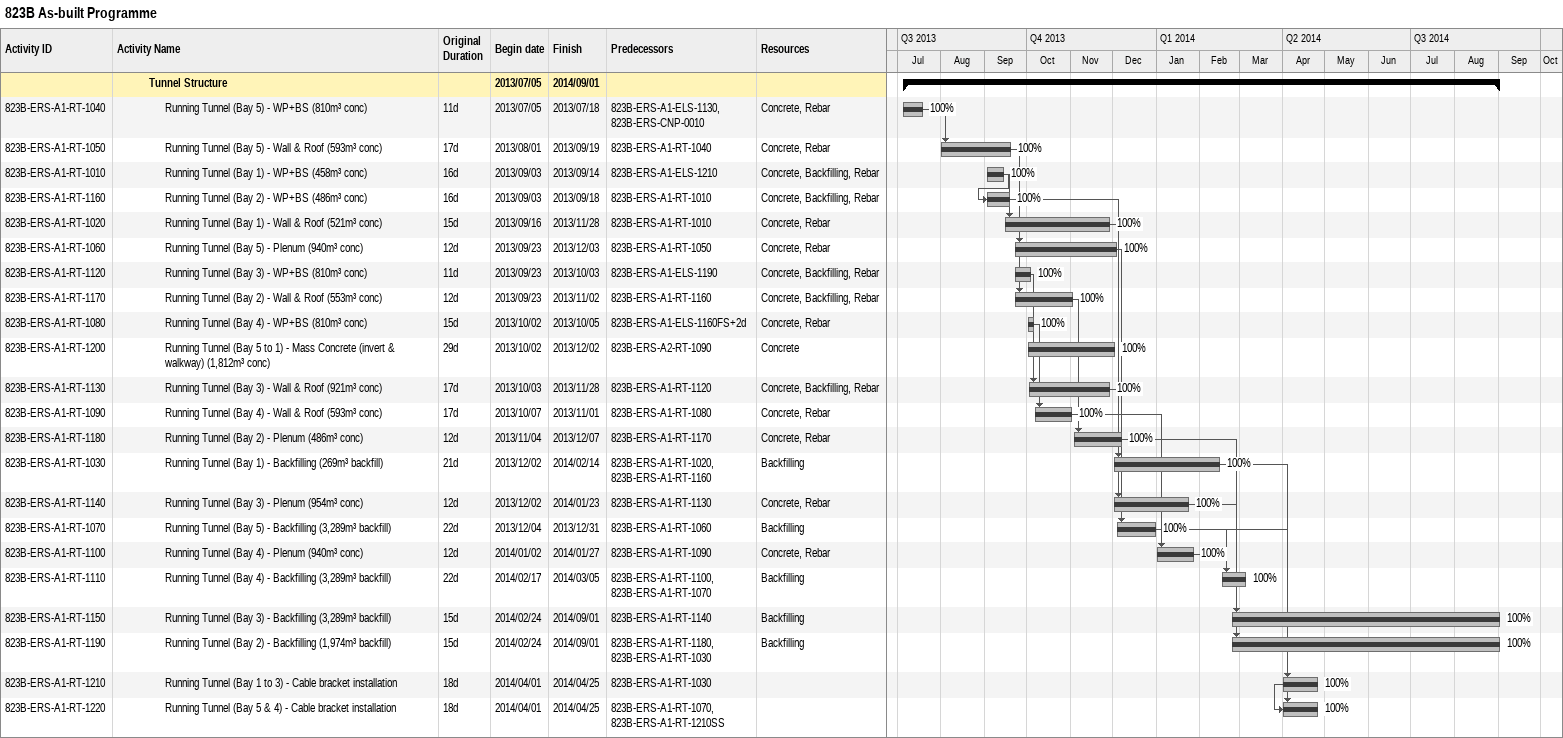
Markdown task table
823B As-built Programme

| ID | Level | Task | Original duration | Start | Finish | Predecessors | Resources | % complete |
|---|---|---|---|---|---|---|---|---|
|  | 3 | **Tunnel Structure** |  | 2013-07-05 | 2014-09-01 |  |  |  |
| 823B-ERS-A1-RT-1040 | 4 | Running Tunnel (Bay 5) - WP+BS (810m³ conc) | 11d | 2013-07-05 | 2013-07-18 | 823B-ERS-A1-ELS-1130, 823B-ERS-CNP-0010 | Concrete, Rebar | 100 |
| 823B-ERS-A1-RT-1050 | 4 | Running Tunnel (Bay 5) - Wall & Roof (593m³ conc) | 17d | 2013-08-01 | 2013-09-19 | 823B-ERS-A1-RT-1040 | Concrete, Rebar | 100 |
| 823B-ERS-A1-RT-1010 | 4 | Running Tunnel (Bay 1) - WP+BS (458m³ conc) | 16d | 2013-09-03 | 2013-09-14 | 823B-ERS-A1-ELS-1210 | Concrete, Backfilling, Rebar | 100 |
| 823B-ERS-A1-RT-1160 | 4 | Running Tunnel (Bay 2) - WP+BS (486m³ conc) | 16d | 2013-09-03 | 2013-09-18 | 823B-ERS-A1-RT-1010 | Concrete, Backfilling, Rebar | 100 |
| 823B-ERS-A1-RT-1020 | 4 | Running Tunnel (Bay 1) - Wall & Roof (521m³ conc) | 15d | 2013-09-16 | 2013-11-28 | 823B-ERS-A1-RT-1010 | Concrete, Rebar | 100 |
| 823B-ERS-A1-RT-1060 | 4 | Running Tunnel (Bay 5) - Plenum (940m³ conc) | 12d | 2013-09-23 | 2013-12-03 | 823B-ERS-A1-RT-1050 | Concrete, Rebar | 100 |
| 823B-ERS-A1-RT-1120 | 4 | Running Tunnel (Bay 3) - WP+BS (810m³ conc) | 11d | 2013-09-23 | 2013-10-03 | 823B-ERS-A1-ELS-1190 | Concrete, Backfilling, Rebar | 100 |
| 823B-ERS-A1-RT-1170 | 4 | Running Tunnel (Bay 2) - Wall & Roof (553m³ conc) | 12d | 2013-09-23 | 2013-11-02 | 823B-ERS-A1-RT-1160 | Concrete, Backfilling, Rebar | 100 |
| 823B-ERS-A1-RT-1080 | 4 | Running Tunnel (Bay 4) - WP+BS (810m³ conc) | 15d | 2013-10-02 | 2013-10-05 | 823B-ERS-A1-ELS-1160FS+2d | Concrete, Rebar | 100 |
| 823B-ERS-A1-RT-1200 | 4 | Running Tunnel (Bay 5 to 1) - Mass Concrete (invert & walkway) (1,812m³ conc) | 29d | 2013-10-02 | 2013-12-02 | 823B-ERS-A2-RT-1090 | Concrete | 100 |
| 823B-ERS-A1-RT-1130 | 4 | Running Tunnel (Bay 3) - Wall & Roof (921m³ conc) | 17d | 2013-10-03 | 2013-11-28 | 823B-ERS-A1-RT-1120 | Concrete, Backfilling, Rebar | 100 |
| 823B-ERS-A1-RT-1090 | 4 | Running Tunnel (Bay 4) - Wall & Roof (593m³ conc) | 17d | 2013-10-07 | 2013-11-01 | 823B-ERS-A1-RT-1080 | Concrete, Rebar | 100 |
| 823B-ERS-A1-RT-1180 | 4 | Running Tunnel (Bay 2) - Plenum (486m³ conc) | 12d | 2013-11-04 | 2013-12-07 | 823B-ERS-A1-RT-1170 | Concrete, Rebar | 100 |
| 823B-ERS-A1-RT-1030 | 4 | Running Tunnel (Bay 1) - Backfilling (269m³ backfill) | 21d | 2013-12-02 | 2014-02-14 | 823B-ERS-A1-RT-1020, 823B-ERS-A1-RT-1160 | Backfilling | 100 |
| 823B-ERS-A1-RT-1140 | 4 | Running Tunnel (Bay 3) - Plenum (954m³ conc) | 12d | 2013-12-02 | 2014-01-23 | 823B-ERS-A1-RT-1130 | Concrete, Rebar | 100 |
| 823B-ERS-A1-RT-1070 | 4 | Running Tunnel (Bay 5) - Backfilling (3,289m³ backfill) | 22d | 2013-12-04 | 2013-12-31 | 823B-ERS-A1-RT-1060 | Backfilling | 100 |
| 823B-ERS-A1-RT-1100 | 4 | Running Tunnel (Bay 4) - Plenum (940m³ conc) | 12d | 2014-01-02 | 2014-01-27 | 823B-ERS-A1-RT-1090 | Concrete, Rebar | 100 |
| 823B-ERS-A1-RT-1110 | 4 | Running Tunnel (Bay 4) - Backfilling (3,289m³ backfill) | 22d | 2014-02-17 | 2014-03-05 | 823B-ERS-A1-RT-1100, 823B-ERS-A1-RT-1070 | Backfilling | 100 |
| 823B-ERS-A1-RT-1150 | 4 | Running Tunnel (Bay 3) - Backfilling (3,289m³ backfill) | 15d | 2014-02-24 | 2014-09-01 | 823B-ERS-A1-RT-1140 | Backfilling | 100 |
| 823B-ERS-A1-RT-1190 | 4 | Running Tunnel (Bay 2) - Backfilling (1,974m³ backfill) | 15d | 2014-02-24 | 2014-09-01 | 823B-ERS-A1-RT-1180, 823B-ERS-A1-RT-1030 | Backfilling | 100 |
| 823B-ERS-A1-RT-1210 | 4 | Running Tunnel (Bay 1 to 3) - Cable bracket installation | 18d | 2014-04-01 | 2014-04-25 | 823B-ERS-A1-RT-1030 |  | 100 |
| 823B-ERS-A1-RT-1220 | 4 | Running Tunnel (Bay 5 & 4) - Cable bracket installation | 18d | 2014-04-01 | 2014-04-25 | 823B-ERS-A1-RT-1070, 823B-ERS-A1-RT-1210SS |  | 100 |
